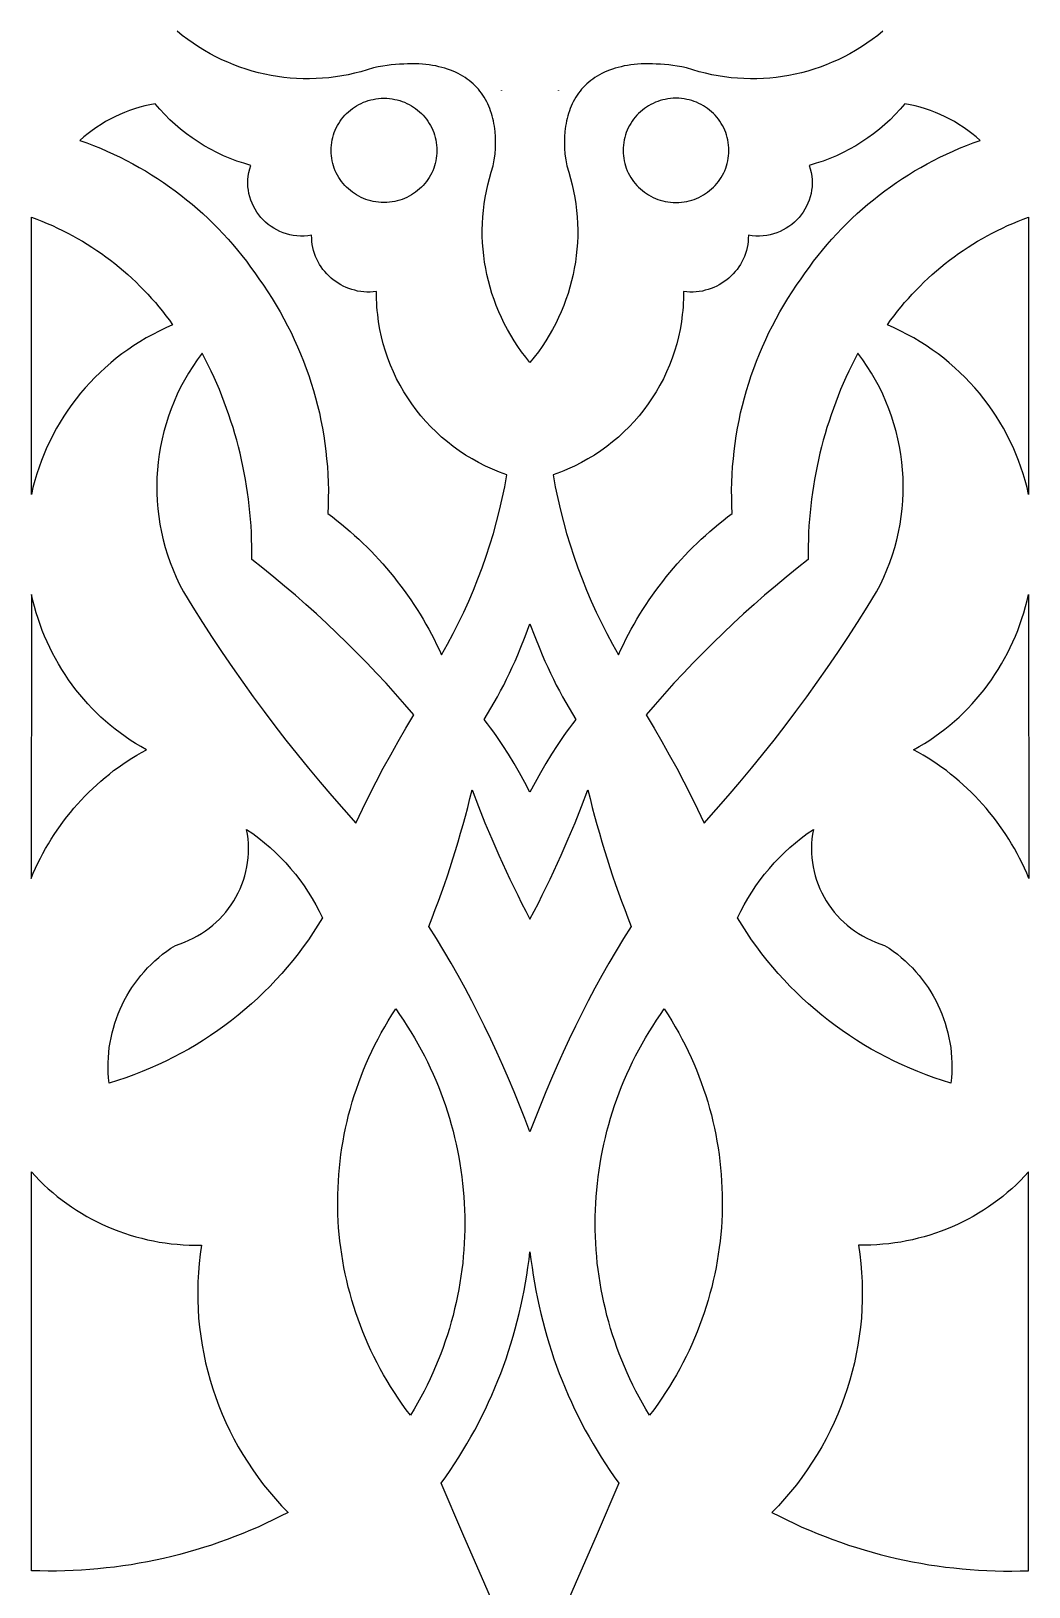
# Model space of a CAD drawing. Extents: x -50 to 50, y -270 to 270.
# Drawn here: x -49.1 to 49.1, y -153 to 0 of the extents above; entities that cross this region are included whole.
import ezdxf

# ---------------------------------------------------------------- set-up
doc = ezdxf.new("R2010")
doc.units = 0
doc.layers.add('LAYER_1', color=18, linetype='CONTINUOUS')

msp = doc.modelspace()

# ---------------------------------------------------------------- linework, layer by layer
at = {"layer": 'LAYER_1'}
for points in [[(34.71, 0), (34.2, -0.42), (33.67, -0.82), (33.14, -1.2), (32.59, -1.56), (32.03, -1.9), (31.47, -2.22), (30.9, -2.53), (30.32, -2.81), (29.73, -3.07), (29.14, -3.32), (28.54, -3.54), (27.93, -3.74), (27.32, -3.93), (26.71, -4.09), (26.09, -4.24), (25.47, -4.36), (24.84, -4.47), (24.21, -4.55), (23.58, -4.62), (22.95, -4.66), (22.31, -4.69), (21.68, -4.69), (21.04, -4.67), (20.41, -4.64), (19.77, -4.58), (19.14, -4.5), (18.51, -4.41), (17.88, -4.29), (17.25, -4.15), (16.63, -3.99), (16.01, -3.81), (15.39, -3.61), (14.94, -3.52), (14.49, -3.45), (14.06, -3.39), (13.64, -3.33), (13.22, -3.29), (12.82, -3.26), (12.42, -3.24), (12.04, -3.22), (11.66, -3.22), (11.29, -3.22), (10.93, -3.23), (10.58, -3.26), (10.24, -3.29), (9.91, -3.33), (9.59, -3.38), (9.27, -3.43), (8.97, -3.5), (8.67, -3.57), (8.38, -3.65), (8.1, -3.74), (7.83, -3.84), (7.57, -3.94), (7.32, -4.05), (7.07, -4.17), (6.84, -4.3), (6.61, -4.43), (6.39, -4.57), (6.18, -4.71), (5.97, -4.87), (5.78, -5.03), (5.59, -5.19), (5.41, -5.36), (5.24, -5.54), (5.08, -5.72), (4.92, -5.91), (4.78, -6.11), (4.64, -6.31), (4.5, -6.51), (4.38, -6.72), (4.26, -6.94), (4.15, -7.16), (4.05, -7.38), (3.96, -7.61), (3.87, -7.85), (3.79, -8.09), (3.72, -8.33), (3.65, -8.58), (3.6, -8.83), (3.55, -9.08), (3.5, -9.34), (3.44, -9.87), (3.4, -10.4), (3.39, -10.96), (3.4, -11.52), (3.44, -12.09), (3.51, -12.67), (3.61, -13.26), (3.81, -13.87), (3.99, -14.49), (4.15, -15.12), (4.29, -15.74), (4.41, -16.37), (4.5, -17), (4.58, -17.64), (4.64, -18.27), (4.67, -18.91), (4.69, -19.54), (4.69, -20.18), (4.66, -20.81), (4.62, -21.45), (4.55, -22.08), (4.47, -22.71), (4.36, -23.33), (4.24, -23.95), (4.09, -24.57), (3.93, -25.19), (3.74, -25.8), (3.54, -26.4), (3.32, -27), (3.07, -27.6), (2.81, -28.18), (2.53, -28.76), (2.22, -29.34), (1.9, -29.9), (1.56, -30.45), (1.2, -31), (0.82, -31.54), (0.42, -32.06), (0, -32.58), (-0.42, -32.06), (-0.82, -31.54), (-1.2, -31), (-1.56, -30.45), (-1.9, -29.9), (-2.22, -29.34), (-2.53, -28.76), (-2.81, -28.18), (-3.07, -27.6), (-3.32, -27), (-3.54, -26.4), (-3.74, -25.8), (-3.93, -25.19), (-4.09, -24.57), (-4.24, -23.95), (-4.36, -23.33), (-4.47, -22.71), (-4.55, -22.08), (-4.62, -21.45), (-4.66, -20.81), (-4.69, -20.18), (-4.69, -19.54), (-4.67, -18.91), (-4.64, -18.27), (-4.58, -17.64), (-4.5, -17), (-4.41, -16.37), (-4.29, -15.74), (-4.15, -15.12), (-3.99, -14.49), (-3.81, -13.87), (-3.61, -13.26), (-3.51, -12.67), (-3.44, -12.09), (-3.4, -11.52), (-3.39, -10.96), (-3.4, -10.4), (-3.44, -9.87), (-3.5, -9.34), (-3.55, -9.08), (-3.6, -8.83), (-3.65, -8.58), (-3.72, -8.33), (-3.79, -8.09), (-3.87, -7.85), (-3.96, -7.61), (-4.05, -7.38), (-4.15, -7.16), (-4.26, -6.94), (-4.38, -6.72), (-4.5, -6.51), (-4.64, -6.31), (-4.78, -6.11), (-4.92, -5.91), (-5.08, -5.72), (-5.24, -5.54), (-5.41, -5.36), (-5.59, -5.19), (-5.78, -5.03), (-5.97, -4.87), (-6.18, -4.71), (-6.39, -4.57), (-6.61, -4.43), (-6.84, -4.3), (-7.07, -4.17), (-7.32, -4.05), (-7.57, -3.94), (-7.83, -3.84), (-8.1, -3.74), (-8.38, -3.65), (-8.67, -3.57), (-8.97, -3.5), (-9.27, -3.43), (-9.59, -3.38), (-9.91, -3.33), (-10.24, -3.29), (-10.58, -3.26), (-10.93, -3.23), (-11.29, -3.22), (-11.66, -3.22), (-12.04, -3.22), (-12.42, -3.24), (-12.82, -3.26), (-13.22, -3.29), (-13.64, -3.33), (-14.06, -3.39), (-14.49, -3.45), (-14.94, -3.52), (-15.39, -3.61), (-16.01, -3.81), (-16.63, -3.99), (-17.25, -4.15), (-17.88, -4.29), (-18.51, -4.41), (-19.14, -4.5), (-19.77, -4.58), (-20.41, -4.64), (-21.04, -4.67), (-21.68, -4.69), (-22.31, -4.69), (-22.95, -4.66), (-23.58, -4.62), (-24.21, -4.55), (-24.84, -4.47), (-25.46, -4.36), (-26.09, -4.24), (-26.71, -4.09), (-27.32, -3.93), (-27.93, -3.74), (-28.54, -3.54), (-29.14, -3.32), (-29.73, -3.07), (-30.32, -2.81), (-30.9, -2.53), (-31.47, -2.22), (-32.03, -1.9), (-32.59, -1.56), (-33.13, -1.2), (-33.67, -0.82), (-34.2, -0.42), (-34.71, 0)], [(-3.35, -155.22), (-4.44, -152.74), (-6.6, -147.77), (-8.74, -142.8), (-8.29, -142.17), (-7.85, -141.54), (-7.42, -140.9), (-7, -140.25), (-6.59, -139.59), (-6.2, -138.93), (-5.81, -138.26), (-5.44, -137.59), (-5.08, -136.91), (-4.73, -136.22), (-4.39, -135.53), (-4.07, -134.84), (-3.75, -134.14), (-3.45, -133.43), (-3.16, -132.72), (-2.88, -132.01), (-2.61, -131.29), (-2.35, -130.56), (-2.11, -129.83), (-1.88, -129.1), (-1.66, -128.36), (-1.45, -127.62), (-1.25, -126.88), (-1.06, -126.13), (-0.89, -125.38), (-0.73, -124.63), (-0.58, -123.87), (-0.44, -123.11), (-0.31, -122.35), (-0.2, -121.59), (-0.09, -120.82), (0, -120.05), (0.09, -120.82), (0.2, -121.59), (0.31, -122.35), (0.44, -123.11), (0.58, -123.87), (0.73, -124.63), (0.89, -125.38), (1.06, -126.13), (1.25, -126.88), (1.45, -127.62), (1.66, -128.36), (1.88, -129.1), (2.11, -129.83), (2.35, -130.56), (2.61, -131.29), (2.88, -132.01), (3.16, -132.72), (3.45, -133.43), (3.75, -134.14), (4.07, -134.84), (4.39, -135.53), (4.73, -136.22), (5.08, -136.91), (5.44, -137.59), (5.81, -138.26), (6.2, -138.93), (6.59, -139.59), (7, -140.25), (7.42, -140.9), (7.85, -141.54), (8.29, -142.17), (8.74, -142.8), (6.6, -147.77), (4.44, -152.74), (3.35, -155.22)]]:
    msp.add_lwpolyline(points, dxfattribs=at)
for points in [[(-2.79, -5.88), (-2.8, -5.84)], [(-2.8, -5.84), (-2.79, -5.88)], [(2.79, -5.88), (2.8, -5.84)], [(2.8, -5.84), (2.79, -5.88)], [(-8.7, -61.33), (-8.12, -60.3), (-7.56, -59.25), (-7.03, -58.2), (-6.51, -57.13), (-6.02, -56.05), (-5.56, -54.97), (-5.12, -53.87), (-4.7, -52.77), (-4.31, -51.65), (-3.95, -50.53), (-3.6, -49.4), (-3.29, -48.26), (-2.99, -47.12), (-2.73, -45.97), (-2.49, -44.81), (-2.27, -43.65), (-2.63, -43.52), (-2.99, -43.38), (-3.69, -43.09), (-4.38, -42.78), (-5.05, -42.44), (-5.7, -42.08), (-6.34, -41.69), (-6.96, -41.28), (-7.55, -40.85), (-8.13, -40.39), (-8.7, -39.92), (-9.24, -39.42), (-9.76, -38.91), (-10.26, -38.38), (-10.73, -37.83), (-11.19, -37.26), (-11.62, -36.67), (-12.03, -36.07), (-12.42, -35.46), (-12.78, -34.83), (-13.12, -34.18), (-13.44, -33.52), (-13.72, -32.85), (-13.99, -32.17), (-14.22, -31.48), (-14.43, -30.77), (-14.61, -30.06), (-14.76, -29.33), (-14.89, -28.6), (-14.94, -28.23), (-14.98, -27.86), (-15.02, -27.49), (-15.05, -27.12), (-15.07, -26.74), (-15.09, -26.36), (-15.09, -25.98), (-15.09, -25.6), (-15.41, -25.64), (-15.72, -25.66), (-16.04, -25.66), (-16.34, -25.64), (-16.65, -25.61), (-16.95, -25.56), (-17.24, -25.49), (-17.53, -25.41), (-17.81, -25.32), (-18.09, -25.21), (-18.36, -25.08), (-18.62, -24.95), (-18.87, -24.8), (-19.11, -24.64), (-19.35, -24.46), (-19.57, -24.28), (-19.79, -24.08), (-19.99, -23.87), (-20.19, -23.65), (-20.37, -23.43), (-20.54, -23.19), (-20.7, -22.94), (-20.84, -22.69), (-20.97, -22.42), (-21.09, -22.15), (-21.19, -21.87), (-21.28, -21.58), (-21.35, -21.29), (-21.41, -20.99), (-21.45, -20.69), (-21.47, -20.38), (-21.48, -20.06), (-21.85, -20.12), (-22.22, -20.15), (-22.58, -20.15), (-22.94, -20.13), (-23.28, -20.09), (-23.63, -20.02), (-23.96, -19.93), (-24.28, -19.83), (-24.6, -19.7), (-24.9, -19.55), (-25.19, -19.39), (-25.47, -19.21), (-25.74, -19.01), (-26, -18.79), (-26.24, -18.57), (-26.46, -18.32), (-26.67, -18.07), (-26.86, -17.8), (-27.04, -17.52), (-27.2, -17.23), (-27.34, -16.93), (-27.46, -16.62), (-27.56, -16.3), (-27.64, -15.98), (-27.7, -15.64), (-27.74, -15.31), (-27.76, -14.96), (-27.75, -14.62), (-27.71, -14.27), (-27.66, -13.92), (-27.57, -13.56), (-27.46, -13.21), (-28.15, -13), (-28.83, -12.78), (-29.5, -12.53), (-30.15, -12.25), (-30.8, -11.95), (-31.43, -11.62), (-32.04, -11.27), (-32.64, -10.9), (-33.23, -10.5), (-33.8, -10.09), (-34.36, -9.65), (-34.89, -9.19), (-35.41, -8.71), (-35.92, -8.2), (-36.4, -7.68), (-36.86, -7.14), (-37.38, -7.24), (-37.89, -7.35), (-38.39, -7.49), (-38.89, -7.64), (-39.39, -7.81), (-39.87, -7.99), (-40.35, -8.2), (-40.82, -8.42), (-41.29, -8.65), (-41.74, -8.9), (-42.19, -9.17), (-42.62, -9.46), (-43.05, -9.76), (-43.46, -10.07), (-43.87, -10.4), (-44.26, -10.75), (-43.59, -10.99), (-42.92, -11.25), (-42.26, -11.52), (-41.61, -11.8), (-40.96, -12.09), (-40.32, -12.4), (-39.68, -12.72), (-39.06, -13.05), (-38.44, -13.4), (-37.83, -13.75), (-37.23, -14.12), (-36.63, -14.5), (-36.04, -14.9), (-35.46, -15.3), (-34.89, -15.71), (-34.33, -16.14), (-33.78, -16.58), (-33.24, -17.02), (-32.7, -17.48), (-32.18, -17.95), (-31.66, -18.43), (-31.16, -18.92), (-30.66, -19.42), (-30.17, -19.93), (-29.7, -20.46), (-29.23, -20.99), (-28.78, -21.53), (-28.33, -22.08), (-27.9, -22.64), (-27.48, -23.21), (-27.07, -23.78), (-26.67, -24.37), (-26.22, -25), (-25.79, -25.65), (-25.37, -26.3), (-24.97, -26.95), (-24.58, -27.62), (-24.21, -28.29), (-23.85, -28.97), (-23.5, -29.65), (-23.18, -30.34), (-22.86, -31.04), (-22.56, -31.74), (-22.28, -32.45), (-22.01, -33.17), (-21.76, -33.88), (-21.52, -34.61), (-21.3, -35.34), (-21.09, -36.07), (-20.9, -36.81), (-20.72, -37.55), (-20.56, -38.3), (-20.42, -39.04), (-20.29, -39.8), (-20.17, -40.55), (-20.08, -41.31), (-20, -42.07), (-19.93, -42.83), (-19.88, -43.59), (-19.85, -44.36), (-19.83, -45.13), (-19.84, -45.9), (-19.85, -46.67), (-19.89, -47.44), (-19.43, -47.78), (-18.99, -48.13), (-18.54, -48.48), (-18.11, -48.85), (-17.68, -49.21), (-17.26, -49.59), (-16.84, -49.97), (-16.43, -50.36), (-16.03, -50.75), (-15.63, -51.15), (-15.24, -51.56), (-14.86, -51.97), (-14.48, -52.39), (-14.11, -52.81), (-13.75, -53.24), (-13.39, -53.68), (-13.05, -54.12), (-12.7, -54.57), (-12.37, -55.02), (-12.04, -55.47), (-11.72, -55.93), (-11.41, -56.4), (-11.1, -56.87), (-10.81, -57.35), (-10.52, -57.83), (-10.23, -58.32), (-9.96, -58.81), (-9.69, -59.3), (-9.43, -59.8), (-9.18, -60.31), (-8.94, -60.82)], [(-14.36, -16.86), (-14.63, -16.85), (-14.89, -16.83), (-15.15, -16.8), (-15.41, -16.75), (-15.66, -16.7), (-15.91, -16.63), (-16.15, -16.55), (-16.38, -16.45), (-16.61, -16.35), (-16.84, -16.24), (-17.06, -16.11), (-17.27, -15.98), (-17.47, -15.84), (-17.67, -15.69), (-17.86, -15.52), (-18.04, -15.36), (-18.21, -15.18), (-18.37, -14.99), (-18.53, -14.8), (-18.67, -14.6), (-18.81, -14.39), (-18.93, -14.17), (-19.05, -13.95), (-19.15, -13.73), (-19.25, -13.49), (-19.33, -13.25), (-19.4, -13.01), (-19.45, -12.76), (-19.5, -12.51), (-19.53, -12.25), (-19.55, -11.99), (-19.56, -11.73), (-19.55, -11.47), (-19.53, -11.2), (-19.5, -10.95), (-19.45, -10.7), (-19.4, -10.45), (-19.33, -10.2), (-19.25, -9.97), (-19.15, -9.73), (-19.05, -9.51), (-18.93, -9.28), (-18.81, -9.07), (-18.67, -8.86), (-18.53, -8.66), (-18.37, -8.47), (-18.21, -8.28), (-18.04, -8.1), (-17.86, -7.93), (-17.67, -7.77), (-17.47, -7.62), (-17.27, -7.48), (-17.06, -7.34), (-16.84, -7.22), (-16.61, -7.11), (-16.38, -7), (-16.15, -6.91), (-15.91, -6.83), (-15.66, -6.76), (-15.41, -6.71), (-15.15, -6.66), (-14.89, -6.63), (-14.63, -6.61), (-14.36, -6.6), (-14.09, -6.61), (-13.83, -6.63), (-13.57, -6.66), (-13.31, -6.71), (-13.06, -6.76), (-12.81, -6.83), (-12.57, -6.91), (-12.34, -7), (-12.11, -7.11), (-11.88, -7.22), (-11.66, -7.34), (-11.45, -7.48), (-11.25, -7.62), (-11.05, -7.77), (-10.86, -7.93), (-10.68, -8.1), (-10.51, -8.28), (-10.35, -8.47), (-10.19, -8.66), (-10.05, -8.86), (-9.91, -9.07), (-9.79, -9.28), (-9.67, -9.51), (-9.57, -9.73), (-9.47, -9.97), (-9.39, -10.2), (-9.32, -10.45), (-9.26, -10.7), (-9.22, -10.95), (-9.19, -11.2), (-9.17, -11.47), (-9.16, -11.73), (-9.17, -11.99), (-9.19, -12.25), (-9.22, -12.51), (-9.26, -12.76), (-9.32, -13.01), (-9.39, -13.25), (-9.47, -13.49), (-9.57, -13.73), (-9.67, -13.95), (-9.79, -14.17), (-9.91, -14.39), (-10.05, -14.6), (-10.19, -14.8), (-10.35, -14.99), (-10.51, -15.18), (-10.68, -15.36), (-10.86, -15.52), (-11.05, -15.69), (-11.25, -15.84), (-11.45, -15.98), (-11.66, -16.11), (-11.88, -16.24), (-12.11, -16.35), (-12.34, -16.45), (-12.57, -16.55), (-12.81, -16.63), (-13.06, -16.7), (-13.31, -16.75), (-13.57, -16.8), (-13.83, -16.83), (-14.09, -16.85)], [(8.7, -61.33), (8.94, -60.82), (9.18, -60.31), (9.43, -59.8), (9.69, -59.3), (9.96, -58.81), (10.23, -58.32), (10.52, -57.83), (10.81, -57.35), (11.1, -56.87), (11.41, -56.4), (11.72, -55.93), (12.04, -55.47), (12.37, -55.02), (12.7, -54.57), (13.05, -54.12), (13.39, -53.68), (13.75, -53.24), (14.11, -52.81), (14.48, -52.39), (14.86, -51.97), (15.24, -51.56), (15.63, -51.15), (16.03, -50.75), (16.43, -50.36), (16.84, -49.97), (17.26, -49.59), (17.68, -49.21), (18.11, -48.85), (18.54, -48.48), (18.99, -48.13), (19.43, -47.78), (19.89, -47.44), (19.85, -46.67), (19.84, -45.9), (19.83, -45.13), (19.85, -44.36), (19.88, -43.59), (19.93, -42.83), (20, -42.07), (20.08, -41.31), (20.17, -40.55), (20.29, -39.8), (20.42, -39.04), (20.56, -38.3), (20.72, -37.55), (20.9, -36.81), (21.09, -36.07), (21.3, -35.34), (21.52, -34.61), (21.76, -33.88), (22.01, -33.17), (22.28, -32.45), (22.56, -31.74), (22.86, -31.04), (23.18, -30.34), (23.5, -29.65), (23.85, -28.97), (24.21, -28.29), (24.58, -27.62), (24.97, -26.95), (25.37, -26.3), (25.79, -25.65), (26.22, -25), (26.67, -24.37), (27.07, -23.78), (27.48, -23.21), (27.9, -22.64), (28.33, -22.08), (28.78, -21.53), (29.23, -20.99), (29.7, -20.46), (30.17, -19.93), (30.66, -19.42), (31.16, -18.92), (31.66, -18.43), (32.18, -17.95), (32.7, -17.48), (33.24, -17.02), (33.78, -16.58), (34.33, -16.14), (34.89, -15.71), (35.46, -15.3), (36.04, -14.9), (36.63, -14.5), (37.23, -14.12), (37.83, -13.75), (38.44, -13.4), (39.06, -13.05), (39.68, -12.72), (40.32, -12.4), (40.96, -12.09), (41.61, -11.8), (42.26, -11.52), (42.92, -11.25), (43.59, -10.99), (44.26, -10.75), (43.87, -10.4), (43.46, -10.07), (43.05, -9.76), (42.62, -9.46), (42.19, -9.17), (41.74, -8.9), (41.29, -8.65), (40.82, -8.42), (40.35, -8.2), (39.87, -7.99), (39.39, -7.81), (38.89, -7.64), (38.39, -7.49), (37.89, -7.35), (37.38, -7.24), (36.86, -7.14), (36.4, -7.68), (35.92, -8.2), (35.41, -8.71), (34.89, -9.19), (34.36, -9.65), (33.8, -10.09), (33.23, -10.5), (32.64, -10.9), (32.04, -11.27), (31.43, -11.62), (30.8, -11.95), (30.15, -12.25), (29.5, -12.53), (28.83, -12.78), (28.15, -13), (27.46, -13.21), (27.57, -13.56), (27.66, -13.92), (27.71, -14.27), (27.75, -14.62), (27.76, -14.96), (27.74, -15.31), (27.7, -15.64), (27.64, -15.98), (27.56, -16.3), (27.46, -16.62), (27.34, -16.93), (27.2, -17.23), (27.04, -17.52), (26.86, -17.8), (26.67, -18.07), (26.46, -18.32), (26.24, -18.57), (26, -18.79), (25.74, -19.01), (25.47, -19.21), (25.19, -19.39), (24.9, -19.55), (24.6, -19.7), (24.28, -19.83), (23.96, -19.93), (23.63, -20.02), (23.28, -20.09), (22.94, -20.13), (22.58, -20.15), (22.22, -20.15), (21.85, -20.12), (21.48, -20.06), (21.47, -20.38), (21.45, -20.69), (21.41, -20.99), (21.35, -21.29), (21.28, -21.58), (21.19, -21.87), (21.09, -22.15), (20.97, -22.42), (20.84, -22.69), (20.7, -22.94), (20.54, -23.19), (20.37, -23.43), (20.19, -23.65), (19.99, -23.87), (19.79, -24.08), (19.57, -24.28), (19.35, -24.46), (19.11, -24.64), (18.87, -24.8), (18.62, -24.95), (18.36, -25.08), (18.09, -25.21), (17.81, -25.32), (17.53, -25.41), (17.24, -25.49), (16.95, -25.56), (16.65, -25.61), (16.34, -25.64), (16.04, -25.66), (15.72, -25.66), (15.41, -25.64), (15.09, -25.6), (15.09, -25.98), (15.09, -26.36), (15.07, -26.74), (15.05, -27.12), (15.02, -27.49), (14.98, -27.86), (14.89, -28.6), (14.76, -29.33), (14.61, -30.06), (14.43, -30.77), (14.22, -31.48), (13.99, -32.17), (13.72, -32.85), (13.44, -33.52), (13.12, -34.18), (12.78, -34.83), (12.42, -35.46), (12.03, -36.07), (11.62, -36.67), (11.19, -37.26), (10.73, -37.83), (10.26, -38.38), (9.76, -38.91), (9.24, -39.42), (8.7, -39.92), (8.13, -40.39), (7.55, -40.85), (6.96, -41.28), (6.34, -41.69), (5.7, -42.08), (5.05, -42.44), (4.38, -42.78), (3.69, -43.09), (3.34, -43.24), (2.99, -43.38), (2.63, -43.52), (2.27, -43.65), (2.49, -44.81), (2.73, -45.97), (2.99, -47.12), (3.29, -48.26), (3.6, -49.4), (3.95, -50.53), (4.31, -51.65), (4.7, -52.77), (5.12, -53.87), (5.56, -54.97), (6.02, -56.05), (6.51, -57.13), (7.03, -58.2), (7.56, -59.25), (8.12, -60.3)], [(14.36, -16.86), (14.63, -16.85), (14.89, -16.83), (15.15, -16.8), (15.41, -16.75), (15.66, -16.7), (15.91, -16.63), (16.15, -16.55), (16.38, -16.45), (16.61, -16.35), (16.84, -16.24), (17.06, -16.11), (17.27, -15.98), (17.47, -15.84), (17.67, -15.69), (17.86, -15.52), (18.04, -15.36), (18.21, -15.18), (18.37, -14.99), (18.53, -14.8), (18.67, -14.6), (18.81, -14.39), (18.93, -14.17), (19.05, -13.95), (19.15, -13.73), (19.25, -13.49), (19.33, -13.25), (19.4, -13.01), (19.45, -12.76), (19.5, -12.51), (19.53, -12.25), (19.55, -11.99), (19.56, -11.73), (19.55, -11.47), (19.53, -11.2), (19.5, -10.95), (19.45, -10.7), (19.4, -10.45), (19.33, -10.2), (19.25, -9.97), (19.15, -9.73), (19.05, -9.51), (18.93, -9.28), (18.81, -9.07), (18.67, -8.86), (18.53, -8.66), (18.37, -8.47), (18.21, -8.28), (18.04, -8.1), (17.86, -7.93), (17.67, -7.77), (17.47, -7.62), (17.27, -7.48), (17.06, -7.34), (16.84, -7.22), (16.61, -7.11), (16.38, -7), (16.15, -6.91), (15.91, -6.83), (15.66, -6.76), (15.41, -6.71), (15.15, -6.66), (14.89, -6.63), (14.63, -6.61), (14.36, -6.6), (14.09, -6.61), (13.83, -6.63), (13.57, -6.66), (13.31, -6.71), (13.06, -6.76), (12.81, -6.83), (12.57, -6.91), (12.34, -7), (12.11, -7.11), (11.88, -7.22), (11.66, -7.34), (11.45, -7.48), (11.25, -7.62), (11.05, -7.77), (10.86, -7.93), (10.68, -8.1), (10.51, -8.28), (10.35, -8.47), (10.19, -8.66), (10.05, -8.86), (9.91, -9.07), (9.79, -9.28), (9.67, -9.51), (9.57, -9.73), (9.47, -9.97), (9.39, -10.2), (9.32, -10.45), (9.26, -10.7), (9.22, -10.95), (9.19, -11.2), (9.17, -11.47), (9.16, -11.73), (9.17, -11.99), (9.19, -12.25), (9.22, -12.51), (9.26, -12.76), (9.32, -13.01), (9.39, -13.25), (9.47, -13.49), (9.57, -13.73), (9.67, -13.95), (9.79, -14.17), (9.91, -14.39), (10.05, -14.6), (10.19, -14.8), (10.35, -14.99), (10.51, -15.18), (10.68, -15.36), (10.86, -15.52), (11.05, -15.69), (11.25, -15.84), (11.45, -15.98), (11.66, -16.11), (11.88, -16.24), (12.11, -16.35), (12.34, -16.45), (12.57, -16.55), (12.81, -16.63), (13.06, -16.7), (13.31, -16.75), (13.57, -16.8), (13.83, -16.83), (14.09, -16.85)], [(-49.04, -45.58), (-49.04, -18.29), (-48.52, -18.49), (-48, -18.69), (-47.48, -18.91), (-46.97, -19.13), (-46.47, -19.37), (-45.97, -19.61), (-45.47, -19.86), (-44.98, -20.12), (-44.5, -20.39), (-44.02, -20.67), (-43.55, -20.96), (-43.08, -21.26), (-42.62, -21.56), (-42.16, -21.88), (-41.71, -22.2), (-41.27, -22.53), (-40.84, -22.87), (-40.41, -23.22), (-39.98, -23.57), (-39.57, -23.94), (-39.16, -24.31), (-38.75, -24.69), (-38.36, -25.07), (-37.97, -25.47), (-37.59, -25.87), (-37.22, -26.28), (-36.85, -26.7), (-36.5, -27.12), (-36.15, -27.55), (-35.81, -27.99), (-35.47, -28.44), (-35.15, -28.89), (-35.82, -29.19), (-36.47, -29.5), (-37.11, -29.83), (-37.75, -30.18), (-38.36, -30.55), (-38.97, -30.93), (-39.56, -31.34), (-40.13, -31.75), (-40.69, -32.18), (-41.24, -32.63), (-41.77, -33.1), (-42.29, -33.57), (-42.79, -34.06), (-43.27, -34.57), (-43.74, -35.09), (-44.2, -35.62), (-44.64, -36.16), (-45.06, -36.72), (-45.46, -37.29), (-45.85, -37.87), (-46.21, -38.46), (-46.57, -39.06), (-46.9, -39.67), (-47.21, -40.3), (-47.51, -40.93), (-47.79, -41.57), (-48.05, -42.22), (-48.29, -42.87), (-48.51, -43.54), (-48.71, -44.21), (-48.89, -44.89)], [(49.04, -45.58), (48.89, -44.89), (48.71, -44.21), (48.51, -43.54), (48.29, -42.87), (48.05, -42.22), (47.79, -41.57), (47.51, -40.93), (47.21, -40.3), (46.9, -39.67), (46.57, -39.06), (46.21, -38.46), (45.85, -37.87), (45.46, -37.29), (45.06, -36.72), (44.64, -36.16), (44.2, -35.62), (43.74, -35.09), (43.27, -34.57), (42.79, -34.06), (42.29, -33.57), (41.77, -33.1), (41.24, -32.63), (40.69, -32.18), (40.13, -31.75), (39.56, -31.34), (38.97, -30.93), (38.36, -30.55), (37.75, -30.18), (37.11, -29.83), (36.47, -29.5), (35.82, -29.19), (35.15, -28.89), (35.47, -28.44), (35.81, -27.99), (36.15, -27.55), (36.5, -27.12), (36.85, -26.7), (37.22, -26.28), (37.59, -25.87), (37.97, -25.47), (38.36, -25.07), (38.75, -24.69), (39.16, -24.31), (39.57, -23.94), (39.98, -23.57), (40.41, -23.22), (40.84, -22.87), (41.27, -22.53), (41.71, -22.2), (42.16, -21.88), (42.62, -21.56), (43.08, -21.26), (43.55, -20.96), (44.02, -20.67), (44.5, -20.39), (44.98, -20.12), (45.47, -19.86), (45.97, -19.61), (46.47, -19.37), (46.97, -19.13), (47.48, -18.91), (48, -18.69), (48.52, -18.49), (49.04, -18.29)], [(-17.14, -77.89), (-16.49, -76.52), (-15.82, -75.17), (-15.13, -73.83), (-14.43, -72.49), (-13.7, -71.17), (-12.96, -69.85), (-12.2, -68.55), (-11.42, -67.25), (-12.32, -66.21), (-13.23, -65.17), (-14.16, -64.14), (-15.1, -63.13), (-16.05, -62.13), (-17.02, -61.14), (-18, -60.16), (-18.99, -59.2), (-19.99, -58.25), (-21.01, -57.31), (-22.04, -56.39), (-23.08, -55.47), (-24.14, -54.58), (-25.2, -53.69), (-26.28, -52.82), (-27.37, -51.96), (-27.36, -51.3), (-27.36, -50.64), (-27.38, -49.98), (-27.4, -49.32), (-27.44, -48.66), (-27.49, -48), (-27.54, -47.35), (-27.61, -46.69), (-27.69, -46.04), (-27.77, -45.39), (-27.87, -44.74), (-27.98, -44.09), (-28.1, -43.44), (-28.23, -42.8), (-28.36, -42.15), (-28.51, -41.51), (-28.67, -40.88), (-28.84, -40.24), (-29.02, -39.61), (-29.21, -38.98), (-29.41, -38.35), (-29.62, -37.73), (-29.84, -37.1), (-30.07, -36.49), (-30.3, -35.87), (-30.55, -35.26), (-30.81, -34.65), (-31.08, -34.05), (-31.36, -33.45), (-31.65, -32.85), (-31.94, -32.26), (-32.25, -31.67), (-32.73, -32.32), (-33.17, -32.97), (-33.59, -33.64), (-33.99, -34.33), (-34.36, -35.02), (-34.7, -35.72), (-35.01, -36.43), (-35.3, -37.15), (-35.56, -37.88), (-35.8, -38.62), (-36.01, -39.36), (-36.19, -40.11), (-36.34, -40.86), (-36.47, -41.62), (-36.57, -42.38), (-36.65, -43.14), (-36.69, -43.91), (-36.71, -44.67), (-36.7, -45.44), (-36.67, -46.21), (-36.6, -46.98), (-36.51, -47.74), (-36.4, -48.5), (-36.25, -49.26), (-36.08, -50.02), (-35.88, -50.77), (-35.65, -51.52), (-35.4, -52.26), (-35.11, -52.99), (-34.8, -53.71), (-34.46, -54.43), (-34.09, -55.14), (-33.16, -56.65), (-32.22, -58.15), (-31.25, -59.64), (-30.27, -61.12), (-29.27, -62.59), (-28.25, -64.04), (-27.22, -65.48), (-26.16, -66.91), (-25.09, -68.33), (-24.01, -69.73), (-22.9, -71.12), (-21.78, -72.5), (-20.65, -73.87), (-19.49, -75.22), (-18.32, -76.56)], [(17.14, -77.89), (18.32, -76.56), (19.49, -75.22), (20.65, -73.87), (21.78, -72.5), (22.9, -71.12), (24.01, -69.73), (25.09, -68.33), (26.16, -66.91), (27.22, -65.48), (28.25, -64.04), (29.27, -62.59), (30.27, -61.12), (31.25, -59.64), (32.22, -58.15), (33.16, -56.65), (34.09, -55.14), (34.46, -54.43), (34.8, -53.71), (35.11, -52.99), (35.4, -52.26), (35.65, -51.52), (35.88, -50.77), (36.08, -50.02), (36.25, -49.26), (36.4, -48.5), (36.51, -47.74), (36.6, -46.98), (36.67, -46.21), (36.7, -45.44), (36.71, -44.67), (36.69, -43.91), (36.65, -43.14), (36.57, -42.38), (36.47, -41.62), (36.34, -40.86), (36.19, -40.11), (36.01, -39.36), (35.8, -38.62), (35.56, -37.88), (35.3, -37.15), (35.01, -36.43), (34.7, -35.72), (34.36, -35.02), (33.99, -34.33), (33.59, -33.64), (33.17, -32.97), (32.73, -32.32), (32.25, -31.67), (31.94, -32.26), (31.65, -32.85), (31.36, -33.45), (31.08, -34.05), (30.81, -34.65), (30.55, -35.26), (30.3, -35.87), (30.07, -36.49), (29.84, -37.1), (29.62, -37.73), (29.41, -38.35), (29.21, -38.98), (29.02, -39.61), (28.84, -40.24), (28.67, -40.88), (28.51, -41.51), (28.36, -42.15), (28.23, -42.8), (28.1, -43.44), (27.98, -44.09), (27.87, -44.74), (27.77, -45.39), (27.69, -46.04), (27.61, -46.69), (27.54, -47.35), (27.49, -48), (27.44, -48.66), (27.4, -49.32), (27.38, -49.98), (27.36, -50.64), (27.36, -51.3), (27.37, -51.96), (26.28, -52.82), (25.2, -53.69), (24.14, -54.58), (23.08, -55.47), (22.04, -56.39), (21.01, -57.31), (19.99, -58.25), (18.99, -59.2), (18, -60.16), (17.02, -61.14), (16.05, -62.13), (15.1, -63.13), (14.16, -64.14), (13.23, -65.17), (12.32, -66.21), (11.42, -67.25), (12.2, -68.55), (12.96, -69.85), (13.7, -71.17), (14.43, -72.49), (15.13, -73.83), (15.82, -75.17), (16.49, -76.52)], [(-37.73, -70.68), (-38.27, -70.37), (-38.79, -70.06), (-39.31, -69.73), (-39.82, -69.38), (-40.32, -69.02), (-40.8, -68.65), (-41.28, -68.27), (-41.74, -67.87), (-42.2, -67.46), (-42.64, -67.04), (-43.07, -66.61), (-43.49, -66.16), (-43.89, -65.71), (-44.29, -65.24), (-44.67, -64.77), (-45.04, -64.28), (-45.39, -63.79), (-45.73, -63.28), (-46.06, -62.77), (-46.38, -62.24), (-46.68, -61.71), (-46.97, -61.17), (-47.24, -60.63), (-47.5, -60.07), (-47.75, -59.51), (-47.98, -58.94), (-48.19, -58.37), (-48.39, -57.78), (-48.58, -57.2), (-48.75, -56.6), (-48.9, -56.01), (-49.04, -55.4), (-49.07, -83.32), (-48.85, -82.82), (-48.63, -82.32), (-48.4, -81.83), (-48.15, -81.35), (-47.9, -80.87), (-47.64, -80.4), (-47.37, -79.93), (-47.09, -79.47), (-46.8, -79.01), (-46.5, -78.57), (-46.19, -78.12), (-45.87, -77.69), (-45.54, -77.26), (-45.21, -76.84), (-44.86, -76.43), (-44.51, -76.02), (-44.15, -75.62), (-43.77, -75.23), (-43.4, -74.85), (-43.01, -74.48), (-42.61, -74.11), (-42.21, -73.75), (-41.79, -73.4), (-41.37, -73.06), (-40.95, -72.73), (-40.51, -72.41), (-40.06, -72.1), (-39.61, -71.79), (-39.15, -71.5), (-38.68, -71.21), (-38.21, -70.94)], [(37.73, -70.68), (38.27, -70.37), (38.79, -70.06), (39.31, -69.73), (39.82, -69.38), (40.32, -69.02), (40.8, -68.65), (41.28, -68.27), (41.74, -67.87), (42.2, -67.46), (42.64, -67.04), (43.07, -66.61), (43.49, -66.16), (43.89, -65.71), (44.29, -65.24), (44.67, -64.77), (45.04, -64.28), (45.39, -63.79), (45.73, -63.28), (46.06, -62.77), (46.38, -62.24), (46.68, -61.71), (46.97, -61.17), (47.24, -60.63), (47.5, -60.07), (47.75, -59.51), (47.98, -58.94), (48.19, -58.37), (48.39, -57.78), (48.58, -57.2), (48.75, -56.6), (48.9, -56.01), (49.04, -55.4), (49.07, -83.32), (48.85, -82.82), (48.63, -82.32), (48.4, -81.83), (48.15, -81.35), (47.9, -80.87), (47.64, -80.4), (47.37, -79.93), (47.09, -79.47), (46.8, -79.01), (46.5, -78.57), (46.19, -78.12), (45.87, -77.69), (45.54, -77.26), (45.21, -76.84), (44.86, -76.43), (44.51, -76.02), (44.15, -75.62), (43.77, -75.23), (43.4, -74.85), (43.01, -74.48), (42.61, -74.11), (42.21, -73.75), (41.79, -73.4), (41.37, -73.06), (40.95, -72.73), (40.51, -72.41), (40.06, -72.1), (39.61, -71.79), (39.15, -71.5), (38.68, -71.21), (38.21, -70.94)], [(0, -74.83), (-0.5, -73.88), (-1.02, -72.94), (-1.55, -72.03), (-2.1, -71.12), (-2.67, -70.24), (-3.26, -69.37), (-3.56, -68.95), (-3.87, -68.53), (-4.19, -68.11), (-4.52, -67.7), (-4.17, -67.15), (-3.84, -66.59), (-3.51, -66.03), (-3.2, -65.46), (-2.89, -64.89), (-2.59, -64.31), (-2.3, -63.73), (-2.02, -63.14), (-1.74, -62.55), (-1.47, -61.95), (-1.21, -61.35), (-0.96, -60.74), (-0.47, -59.52), (0, -58.28), (0.47, -59.52), (0.96, -60.74), (1.21, -61.35), (1.47, -61.95), (1.74, -62.55), (2.02, -63.14), (2.3, -63.73), (2.59, -64.31), (2.89, -64.89), (3.2, -65.46), (3.51, -66.03), (3.84, -66.59), (4.17, -67.15), (4.52, -67.7), (4.19, -68.11), (3.87, -68.53), (3.56, -68.95), (3.26, -69.37), (2.67, -70.24), (2.1, -71.12), (1.55, -72.03), (1.02, -72.94), (0.5, -73.88)], [(0, -108.26), (-0.51, -106.94), (-1.02, -105.62), (-1.56, -104.31), (-2.11, -103), (-2.67, -101.71), (-3.25, -100.42), (-3.85, -99.14), (-4.46, -97.87), (-5.09, -96.61), (-5.73, -95.36), (-6.39, -94.11), (-7.07, -92.88), (-7.77, -91.65), (-8.48, -90.44), (-9.21, -89.23), (-9.95, -88.04), (-9.63, -87.22), (-9.32, -86.4), (-9.01, -85.57), (-8.71, -84.74), (-8.41, -83.91), (-8.13, -83.08), (-7.85, -82.25), (-7.58, -81.41), (-7.32, -80.57), (-7.06, -79.73), (-6.82, -78.88), (-6.58, -78.04), (-6.35, -77.19), (-6.12, -76.34), (-5.91, -75.48), (-5.7, -74.63), (-5.07, -76.24), (-4.43, -77.85), (-3.76, -79.45), (-3.07, -81.04), (-2.35, -82.63), (-1.98, -83.41), (-1.6, -84.2), (-1.21, -84.99), (-0.82, -85.77), (-0.41, -86.55), (0, -87.33), (0.41, -86.55), (0.82, -85.77), (1.21, -84.99), (1.6, -84.2), (1.98, -83.41), (2.35, -82.63), (3.07, -81.04), (3.76, -79.45), (4.43, -77.85), (5.07, -76.24), (5.7, -74.63), (5.91, -75.48), (6.12, -76.34), (6.35, -77.19), (6.58, -78.04), (6.82, -78.88), (7.06, -79.73), (7.32, -80.57), (7.58, -81.41), (7.85, -82.25), (8.13, -83.08), (8.41, -83.91), (8.71, -84.74), (9.01, -85.57), (9.32, -86.4), (9.63, -87.22), (9.95, -88.04), (9.21, -89.23), (8.48, -90.44), (7.77, -91.65), (7.07, -92.88), (6.39, -94.11), (5.73, -95.36), (5.09, -96.61), (4.46, -97.87), (3.85, -99.14), (3.25, -100.42), (2.67, -101.71), (2.11, -103), (1.56, -104.31), (1.02, -105.62), (0.51, -106.94)], [(-20.42, -87.21), (-20.86, -87.94), (-21.32, -88.65), (-21.8, -89.36), (-22.3, -90.05), (-22.8, -90.73), (-23.33, -91.39), (-23.87, -92.05), (-24.42, -92.68), (-24.99, -93.31), (-25.57, -93.92), (-26.17, -94.52), (-26.78, -95.1), (-27.4, -95.67), (-28.04, -96.23), (-28.69, -96.77), (-29.35, -97.29), (-30.02, -97.8), (-30.71, -98.29), (-31.41, -98.77), (-32.11, -99.23), (-32.83, -99.68), (-33.56, -100.11), (-34.3, -100.52), (-35.06, -100.92), (-35.82, -101.3), (-36.59, -101.66), (-37.37, -102), (-38.16, -102.33), (-38.96, -102.64), (-39.76, -102.93), (-40.58, -103.2), (-41.4, -103.45), (-41.45, -102.95), (-41.49, -102.45), (-41.5, -101.95), (-41.5, -101.45), (-41.47, -100.95), (-41.43, -100.46), (-41.38, -99.97), (-41.3, -99.48), (-41.21, -99), (-41.11, -98.52), (-40.98, -98.04), (-40.84, -97.57), (-40.68, -97.11), (-40.51, -96.65), (-40.32, -96.2), (-40.12, -95.76), (-39.9, -95.32), (-39.66, -94.89), (-39.41, -94.47), (-39.15, -94.06), (-38.87, -93.65), (-38.58, -93.26), (-38.27, -92.87), (-37.94, -92.5), (-37.61, -92.13), (-37.26, -91.78), (-36.9, -91.44), (-36.52, -91.11), (-36.13, -90.79), (-35.73, -90.48), (-35.31, -90.19), (-34.88, -89.91), (-34.42, -89.76), (-33.98, -89.6), (-33.54, -89.41), (-33.12, -89.21), (-32.7, -88.99), (-32.31, -88.75), (-31.92, -88.49), (-31.55, -88.22), (-31.2, -87.93), (-30.86, -87.63), (-30.53, -87.32), (-30.22, -86.99), (-29.93, -86.64), (-29.65, -86.29), (-29.39, -85.92), (-29.14, -85.54), (-28.92, -85.16), (-28.71, -84.76), (-28.52, -84.35), (-28.34, -83.94), (-28.19, -83.51), (-28.06, -83.08), (-27.94, -82.64), (-27.85, -82.2), (-27.78, -81.75), (-27.72, -81.3), (-27.69, -80.84), (-27.68, -80.38), (-27.69, -79.91), (-27.73, -79.45), (-27.79, -78.98), (-27.87, -78.51), (-27.27, -78.92), (-26.68, -79.36), (-26.12, -79.82), (-25.57, -80.29), (-25.03, -80.78), (-24.52, -81.29), (-24.02, -81.81), (-23.54, -82.35), (-23.08, -82.91), (-22.64, -83.48), (-22.21, -84.07), (-21.81, -84.67), (-21.43, -85.29), (-21.07, -85.91), (-20.73, -86.55)], [(41.4, -103.45), (40.58, -103.2), (39.76, -102.93), (38.96, -102.64), (38.16, -102.33), (37.37, -102), (36.59, -101.66), (35.82, -101.3), (35.06, -100.92), (34.3, -100.52), (33.56, -100.11), (32.83, -99.68), (32.11, -99.23), (31.41, -98.77), (30.71, -98.29), (30.02, -97.8), (29.35, -97.29), (28.69, -96.77), (28.04, -96.23), (27.4, -95.67), (26.78, -95.1), (26.17, -94.52), (25.57, -93.92), (24.99, -93.31), (24.42, -92.68), (23.87, -92.05), (23.33, -91.39), (22.8, -90.73), (22.3, -90.05), (21.8, -89.36), (21.32, -88.65), (20.86, -87.94), (20.42, -87.21), (20.73, -86.55), (21.07, -85.91), (21.43, -85.29), (21.81, -84.67), (22.21, -84.07), (22.64, -83.48), (23.08, -82.91), (23.54, -82.35), (24.02, -81.81), (24.52, -81.29), (25.03, -80.78), (25.57, -80.29), (26.12, -79.82), (26.68, -79.36), (27.27, -78.92), (27.87, -78.51), (27.79, -78.98), (27.73, -79.45), (27.69, -79.91), (27.68, -80.38), (27.69, -80.84), (27.72, -81.3), (27.78, -81.75), (27.85, -82.2), (27.94, -82.64), (28.06, -83.08), (28.19, -83.51), (28.34, -83.94), (28.52, -84.35), (28.71, -84.76), (28.92, -85.16), (29.14, -85.54), (29.39, -85.92), (29.65, -86.29), (29.93, -86.64), (30.22, -86.99), (30.53, -87.32), (30.86, -87.63), (31.2, -87.93), (31.55, -88.22), (31.92, -88.49), (32.31, -88.75), (32.7, -88.99), (33.12, -89.21), (33.54, -89.41), (33.98, -89.6), (34.42, -89.76), (34.88, -89.91), (35.31, -90.19), (35.73, -90.48), (36.13, -90.79), (36.52, -91.11), (36.9, -91.44), (37.26, -91.78), (37.61, -92.13), (37.94, -92.5), (38.27, -92.87), (38.58, -93.26), (38.87, -93.65), (39.15, -94.06), (39.41, -94.47), (39.66, -94.89), (39.9, -95.32), (40.12, -95.76), (40.32, -96.2), (40.51, -96.65), (40.68, -97.11), (40.84, -97.57), (40.98, -98.04), (41.11, -98.52), (41.21, -99), (41.3, -99.48), (41.38, -99.97), (41.43, -100.46), (41.47, -100.95), (41.5, -101.45), (41.5, -101.95), (41.49, -102.45), (41.45, -102.95)], [(-11.75, -136.13), (-12.17, -135.58), (-12.57, -135.02), (-12.96, -134.45), (-13.34, -133.89), (-13.71, -133.31), (-14.06, -132.73), (-14.4, -132.15), (-14.73, -131.56), (-15.04, -130.96), (-15.35, -130.36), (-15.64, -129.76), (-15.92, -129.15), (-16.18, -128.54), (-16.44, -127.92), (-16.68, -127.3), (-16.91, -126.68), (-17.13, -126.05), (-17.33, -125.42), (-17.52, -124.79), (-17.7, -124.15), (-17.87, -123.51), (-18.03, -122.87), (-18.17, -122.23), (-18.3, -121.59), (-18.42, -120.94), (-18.52, -120.29), (-18.61, -119.64), (-18.69, -118.99), (-18.76, -118.33), (-18.82, -117.68), (-18.86, -117.03), (-18.89, -116.37), (-18.91, -115.71), (-18.91, -115.06), (-18.9, -114.4), (-18.88, -113.75), (-18.85, -113.09), (-18.81, -112.43), (-18.75, -111.78), (-18.68, -111.13), (-18.6, -110.47), (-18.5, -109.82), (-18.39, -109.17), (-18.27, -108.52), (-18.14, -107.88), (-17.99, -107.23), (-17.84, -106.59), (-17.66, -105.95), (-17.48, -105.31), (-17.28, -104.67), (-17.08, -104.04), (-16.85, -103.41), (-16.62, -102.79), (-16.37, -102.16), (-16.11, -101.54), (-15.84, -100.93), (-15.56, -100.32), (-15.26, -99.71), (-14.95, -99.1), (-14.63, -98.51), (-14.29, -97.91), (-13.94, -97.32), (-13.58, -96.74), (-13.21, -96.16), (-12.82, -96.72), (-12.44, -97.28), (-12.07, -97.85), (-11.71, -98.43), (-11.36, -99), (-11.03, -99.59), (-10.7, -100.18), (-10.39, -100.77), (-10.09, -101.37), (-9.81, -101.97), (-9.53, -102.57), (-9.26, -103.18), (-9.01, -103.8), (-8.77, -104.41), (-8.54, -105.03), (-8.32, -105.66), (-8.12, -106.28), (-7.92, -106.91), (-7.74, -107.54), (-7.57, -108.18), (-7.41, -108.82), (-7.26, -109.45), (-7.13, -110.1), (-7, -110.74), (-6.89, -111.38), (-6.79, -112.03), (-6.7, -112.68), (-6.63, -113.33), (-6.56, -113.97), (-6.51, -114.63), (-6.47, -115.28), (-6.44, -115.93), (-6.42, -116.58), (-6.41, -117.23), (-6.42, -117.89), (-6.44, -118.54), (-6.47, -119.19), (-6.51, -119.84), (-6.56, -120.5), (-6.62, -121.15), (-6.7, -121.8), (-6.79, -122.45), (-6.89, -123.09), (-7, -123.74), (-7.13, -124.38), (-7.26, -125.03), (-7.41, -125.67), (-7.57, -126.31), (-7.74, -126.94), (-7.93, -127.58), (-8.12, -128.21), (-8.33, -128.84), (-8.55, -129.47), (-8.78, -130.09), (-9.03, -130.71), (-9.28, -131.33), (-9.55, -131.94), (-9.83, -132.55), (-10.12, -133.16), (-10.42, -133.76), (-10.74, -134.36), (-11.06, -134.95), (-11.4, -135.54)], [(11.75, -136.13), (11.4, -135.54), (11.06, -134.95), (10.74, -134.36), (10.42, -133.76), (10.12, -133.16), (9.83, -132.55), (9.55, -131.94), (9.28, -131.33), (9.03, -130.71), (8.78, -130.09), (8.55, -129.47), (8.33, -128.84), (8.12, -128.21), (7.93, -127.58), (7.74, -126.94), (7.57, -126.31), (7.41, -125.67), (7.26, -125.03), (7.13, -124.38), (7, -123.74), (6.89, -123.09), (6.79, -122.45), (6.7, -121.8), (6.62, -121.15), (6.56, -120.5), (6.51, -119.84), (6.47, -119.19), (6.44, -118.54), (6.42, -117.89), (6.41, -117.23), (6.42, -116.58), (6.44, -115.93), (6.47, -115.28), (6.51, -114.63), (6.56, -113.97), (6.63, -113.33), (6.7, -112.68), (6.79, -112.03), (6.89, -111.38), (7, -110.74), (7.13, -110.1), (7.26, -109.45), (7.41, -108.82), (7.57, -108.18), (7.74, -107.54), (7.92, -106.91), (8.12, -106.28), (8.32, -105.66), (8.54, -105.03), (8.77, -104.41), (9.01, -103.8), (9.26, -103.18), (9.53, -102.57), (9.81, -101.97), (10.09, -101.37), (10.39, -100.77), (10.7, -100.18), (11.03, -99.59), (11.36, -99), (11.71, -98.43), (12.07, -97.85), (12.44, -97.28), (12.82, -96.72), (13.21, -96.16), (13.58, -96.74), (13.94, -97.32), (14.29, -97.91), (14.63, -98.51), (14.95, -99.1), (15.26, -99.71), (15.56, -100.32), (15.84, -100.93), (16.11, -101.54), (16.37, -102.16), (16.62, -102.79), (16.85, -103.41), (17.08, -104.04), (17.28, -104.67), (17.48, -105.31), (17.66, -105.95), (17.84, -106.59), (17.99, -107.23), (18.14, -107.88), (18.27, -108.52), (18.39, -109.17), (18.5, -109.82), (18.6, -110.47), (18.68, -111.13), (18.75, -111.78), (18.81, -112.43), (18.85, -113.09), (18.88, -113.75), (18.9, -114.4), (18.91, -115.06), (18.91, -115.71), (18.89, -116.37), (18.86, -117.03), (18.82, -117.68), (18.76, -118.33), (18.69, -118.99), (18.61, -119.64), (18.52, -120.29), (18.42, -120.94), (18.3, -121.59), (18.17, -122.23), (18.03, -122.87), (17.87, -123.51), (17.7, -124.15), (17.52, -124.79), (17.33, -125.42), (17.13, -126.05), (16.91, -126.68), (16.68, -127.3), (16.44, -127.92), (16.18, -128.54), (15.92, -129.15), (15.64, -129.76), (15.35, -130.36), (15.04, -130.96), (14.73, -131.56), (14.4, -132.15), (14.06, -132.73), (13.71, -133.31), (13.34, -133.89), (12.96, -134.45), (12.57, -135.02), (12.17, -135.58)], [(-49.04, -112.19), (-48.64, -112.62), (-48.23, -113.04), (-47.81, -113.45), (-47.38, -113.85), (-46.94, -114.23), (-46.49, -114.6), (-46.03, -114.96), (-45.56, -115.3), (-45.08, -115.64), (-44.59, -115.96), (-44.1, -116.26), (-43.59, -116.56), (-43.08, -116.84), (-42.57, -117.1), (-42.04, -117.36), (-41.51, -117.59), (-40.97, -117.82), (-40.43, -118.03), (-39.88, -118.22), (-39.32, -118.41), (-38.76, -118.57), (-38.19, -118.72), (-37.62, -118.86), (-37.04, -118.98), (-36.46, -119.09), (-35.88, -119.18), (-35.29, -119.25), (-34.7, -119.31), (-34.11, -119.36), (-33.51, -119.39), (-32.91, -119.4), (-32.31, -119.39), (-32.44, -120.29), (-32.54, -121.19), (-32.61, -122.09), (-32.66, -122.99), (-32.68, -123.89), (-32.68, -124.79), (-32.64, -125.68), (-32.59, -126.57), (-32.5, -127.46), (-32.39, -128.34), (-32.26, -129.22), (-32.09, -130.09), (-31.91, -130.96), (-31.7, -131.82), (-31.46, -132.68), (-31.2, -133.53), (-30.91, -134.37), (-30.6, -135.2), (-30.27, -136.02), (-29.91, -136.84), (-29.53, -137.64), (-29.12, -138.44), (-28.69, -139.22), (-28.24, -139.99), (-27.76, -140.75), (-27.27, -141.5), (-26.74, -142.23), (-26.2, -142.95), (-25.63, -143.66), (-25.04, -144.35), (-24.43, -145.02), (-23.8, -145.68), (-24.53, -146.06), (-25.26, -146.42), (-26, -146.78), (-26.75, -147.12), (-27.5, -147.44), (-28.26, -147.76), (-29.02, -148.06), (-29.78, -148.35), (-30.55, -148.62), (-31.32, -148.89), (-32.1, -149.14), (-32.88, -149.37), (-33.66, -149.6), (-34.45, -149.81), (-35.24, -150.01), (-36.04, -150.2), (-36.83, -150.37), (-37.63, -150.53), (-38.44, -150.68), (-39.24, -150.82), (-40.05, -150.94), (-40.86, -151.05), (-41.67, -151.14), (-42.49, -151.22), (-43.3, -151.29), (-44.12, -151.35), (-44.94, -151.39), (-45.76, -151.42), (-46.58, -151.44), (-47.4, -151.44), (-48.22, -151.43), (-49.04, -151.41)], [(49.04, -112.19), (48.64, -112.62), (48.23, -113.04), (47.81, -113.45), (47.38, -113.85), (46.94, -114.23), (46.49, -114.6), (46.03, -114.96), (45.56, -115.3), (45.08, -115.64), (44.59, -115.96), (44.1, -116.26), (43.59, -116.56), (43.08, -116.84), (42.57, -117.1), (42.04, -117.36), (41.51, -117.59), (40.97, -117.82), (40.43, -118.03), (39.88, -118.22), (39.32, -118.41), (38.76, -118.57), (38.19, -118.72), (37.62, -118.86), (37.04, -118.98), (36.46, -119.09), (35.88, -119.18), (35.29, -119.25), (34.7, -119.31), (34.11, -119.36), (33.51, -119.39), (32.91, -119.4), (32.31, -119.39), (32.44, -120.29), (32.54, -121.19), (32.61, -122.09), (32.66, -122.99), (32.68, -123.89), (32.68, -124.79), (32.64, -125.68), (32.59, -126.57), (32.5, -127.46), (32.39, -128.34), (32.26, -129.22), (32.09, -130.09), (31.91, -130.96), (31.7, -131.82), (31.46, -132.68), (31.2, -133.53), (30.91, -134.37), (30.6, -135.2), (30.27, -136.02), (29.91, -136.84), (29.53, -137.64), (29.12, -138.44), (28.69, -139.22), (28.24, -139.99), (27.76, -140.75), (27.27, -141.5), (26.74, -142.23), (26.2, -142.95), (25.63, -143.66), (25.04, -144.35), (24.43, -145.02), (23.8, -145.68), (24.53, -146.06), (25.26, -146.42), (26, -146.78), (26.75, -147.12), (27.5, -147.44), (28.26, -147.76), (29.02, -148.06), (29.78, -148.35), (30.55, -148.62), (31.32, -148.89), (32.1, -149.14), (32.88, -149.37), (33.66, -149.6), (34.45, -149.81), (35.24, -150.01), (36.04, -150.2), (36.83, -150.37), (37.63, -150.53), (38.44, -150.68), (39.24, -150.82), (40.05, -150.94), (40.86, -151.05), (41.67, -151.14), (42.49, -151.22), (43.3, -151.29), (44.12, -151.35), (44.94, -151.39), (45.76, -151.42), (46.58, -151.44), (47.4, -151.44), (48.22, -151.43), (49.04, -151.41)]]:
    msp.add_lwpolyline(points, close=True, dxfattribs=at)

doc.saveas('drawing.dxf')
